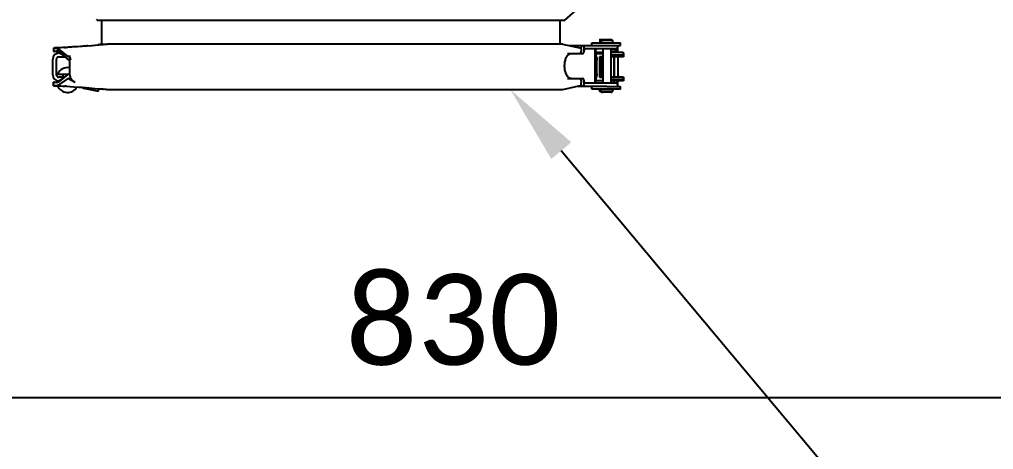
# Model space of a CAD drawing. Header units: millimetres. Extents: x 6781 to 13993, y -7973 to 4183.
# Drawn here: x 10417.9 to 10847.1, y -2096.3 to -1906.8 of the extents above; entities that cross this region are included whole.
import ezdxf
from ezdxf import colors
from ezdxf.entities.mleader import LeaderData, LeaderLine
from ezdxf.math import Vec2, Vec3

# ---------------------------------------------------------------- set-up
doc = ezdxf.new("R2010")
doc.units = ezdxf.units.MM
doc.header["$LTSCALE"] = 307.34
doc.header["$PDMODE"] = 3
doc.header["$PDSIZE"] = 8
doc.layers.get('0').update_dxf_attribs({"linetype": 'CONTINUOUS'})
doc.layers.get('Defpoints').update_dxf_attribs({"linetype": 'CONTINUOUS'})
doc.styles.get("Standard").update_dxf_attribs({"font": 'calibri.ttf'})
doc.dimstyles.new('DIMSTYLE_1', dxfattribs={"dimtxt": 40, "dimasz": 35, "dimexe": 1.5, "dimexo": 1, "dimgap": 1, "dimtad": 1, "dimdsep": 46, "dimtxsty": 'Standard', "dimblk": '_FILLED', "dimblk1": '_FILLED', "dimblk2": '_FILLED', "dimcen": 0.09, "dimazin": 2, "dimtp": 0.01, "dimtm": 0.01, "dimtfac": 1, "dimtofl": 0, "dimtmove": 0, "dimatfit": 3, "dimldrblk": '_FILLED', "dimfxl": 1, "dimtolj": 1, "dimarcsym": 0})

# ---------------------------------------------------------------- blocks, each defined once
blk = doc.blocks.new('_FILLED')
at = {"color": 0, "linetype": 'ByBlock'}
blk.add_solid([(0, 0), (-1, 0.214), (-1, -0.214)], dxfattribs=at)
blk = doc.blocks.new('*D915')
at = {"color": 0, "linetype": 'Continuous', "lineweight": -2}
for p, q in [((10142.65, -1667.4), (10142.65, -2074.83)), ((10972.65, -1772.77), (10972.65, -2074.83)), ((10177.65, -2073.33), (10937.65, -2073.33))]:
    blk.add_line(p, q, dxfattribs=at)
at = {"layer": 'Defpoints', "color": 0}
for p in [(10142.65, -1666.4), (10972.65, -1771.77), (10972.65, -2073.33)]:
    blk.add_point(p, dxfattribs=at)
at = {"color": 0, "linetype": 'ByBlock', "lineweight": -2, "xscale": 35, "yscale": 35, "zscale": 35, "rotation": 180}
blk.add_blockref('_FILLED', (10142.65, -2073.33), dxfattribs=at)
at = {"color": 0, "linetype": 'ByBlock', "lineweight": -2, "xscale": 35, "yscale": 35, "zscale": 35}
blk.add_blockref('_FILLED', (10972.65, -2073.33), dxfattribs=at)
at = {"color": 0, "lineweight": 25, "insert": (10609.02, -2019), "char_height": 40, "attachment_point": 2, "line_spacing_factor": 0.9}
blk.add_mtext('\\A1;\\A1;830', dxfattribs=at)

msp = doc.modelspace()

# ---------------------------------------------------------------- linework, layer by layer
at = {"color": 0, "linetype": 'Continuous', "lineweight": 25}
for p, q in [((10658.17671, -1907.11222), (10680.90411, -1887.11222)), ((10452.12226, -1907.11222), (10451.7531, -1906.78735)), ((10452.12226, -1907.11222), (10658.17685, -1907.11222)), ((10454.14937, -1917.8234), (10454.14937, -1907.11222)), ((10656.14937, -1917.59959), (10656.14937, -1907.11222)), ((10444.72574, -1918.68871), (10440.87502, -1918.94714)), ((10443.49384, -1918.77235), (10441.42674, -1918.91053)), ((10445.30803, -1918.64976), (10443.49384, -1918.77235)), ((10445.30792, -1918.64825), (10444.9408, -1918.67404)), ((10445.8908, -1918.60414), (10445.30792, -1918.64825)), ((10446.03947, -1918.59741), (10445.40773, -1918.64291)), ((10448.02082, -1918.42383), (10454.38881, -1917.7951)), ((10448.54944, -1918.35575), (10452.4313, -1917.94055)), ((10454.10563, -1917.8209), (10453.82986, -1917.85029)), ((10657.14389, -1917.59959), (10456.58204, -1917.59959)), ((10657.14389, -1917.59959), (10665.43002, -1919.42365)), ((10660.13088, -1918.25713), (10682.72, -1918.25713)), ((10666.34321, -1918.26857), (10681.39041, -1918.26857)), ((10666.79977, -1920.26857), (10666.79977, -1918.26857)), ((10670.08505, -1918.25713), (10670.08505, -1917.05713)), ((10670.08551, -1917.05713), (10682.72, -1917.05713)), ((10673.58505, -1915.70713), (10673.58505, -1916.80713)), ((10673.63505, -1915.65713), (10678.53505, -1915.65713)), ((10674.22, -1916.85713), (10673.63505, -1916.85713)), ((10674.22, -1915.90713), (10674.22, -1917.00713)), ((10674.27, -1915.85713), (10679.17, -1915.85713)), ((10674.97, -1918.25713), (10674.97, -1918.26857)), ((10678.47, -1918.25713), (10678.47, -1918.26857)), ((10678.58505, -1915.70713), (10678.58505, -1915.85713)), ((10679.22, -1915.90713), (10679.22, -1917.00713)), ((10681.39041, -1918.26857), (10681.39041, -1919.76857)), ((10682.72, -1918.25713), (10682.72, -1917.05713)), ((10432.93456, -1920.95127), (10432.93456, -1919.35127)), ((10433.24626, -1919.36222), (10434.27505, -1919.36222)), ((10434.22598, -1920.96222), (10433.24626, -1920.96222)), ((10435.14102, -1921.66222), (10435.78913, -1921.66222)), ((10435.27943, -1921.40179), (10435.67063, -1921.66222)), ((10435.29704, -1920.72534), (10439.95054, -1924.86222)), ((10435.3678, -1919.97495), (10439.00856, -1922.95459)), ((10435.41605, -1921.43901), (10437.50714, -1922.69008)), ((10437.74568, -1919.15249), (10438.47557, -1919.10502)), ((10438.47558, -1919.10501), (10439.16072, -1919.06015)), ((10440.87502, -1918.94714), (10439.16072, -1919.06015)), ((10659.33114, -1921.76857), (10666.11366, -1921.76857)), ((10665.43002, -1919.76857), (10665.43002, -1919.26857)), ((10681.39041, -1919.76857), (10667.53106, -1919.76857)), ((10671.60638, -1934.26857), (10671.60638, -1920.26857)), ((10671.60638, -1921.78149), (10674.97, -1921.78149)), ((10671.72099, -1920.96299), (10671.72099, -1921.78149)), ((10671.77921, -1921.25713), (10674.97, -1921.25713)), ((10672.04773, -1922.92129), (10672.04773, -1921.78149)), ((10674.97, -1919.76857), (10674.97, -1934.76857)), ((10678.47, -1919.76857), (10678.47, -1934.76857)), ((10678.47, -1919.85713), (10680.45441, -1919.85713)), ((10680.45441, -1921.05713), (10678.47, -1921.05713)), ((10678.47, -1921.25713), (10683.89479, -1921.25713)), ((10683.89479, -1922.45713), (10678.47, -1922.45713)), ((10679.75441, -1921.10713), (10679.75441, -1921.25713)), ((10680.50441, -1919.90713), (10680.50441, -1921.00713)), ((10681.51652, -1919.64426), (10681.51476, -1919.45012)), ((10683.89526, -1921.25713), (10683.89526, -1922.45713)), ((10683.89526, -1921.78149), (10684.00441, -1921.78149)), ((10684.00441, -1921.78149), (10684.00441, -1923.28149)), ((10432.54102, -1931.26222), (10432.54102, -1924.26222)), ((10434.14102, -1931.26222), (10434.14102, -1924.26222)), ((10435.14102, -1923.26222), (10438.15073, -1923.26222)), ((10439.95054, -1924.86222), (10437.95408, -1923.26222)), ((10438.07411, -1923.26222), (10438.37917, -1923.4653)), ((10439.95054, -1924.65396), (10439.95054, -1930.67048)), ((10672.39082, -1930.67048), (10672.39082, -1924.65396)), ((10674.97, -1923.28149), (10673.56848, -1923.28149)), ((10673.56848, -1923.28149), (10673.56848, -1932.28149)), ((10674.33505, -1923.28149), (10674.33505, -1932.05713)), ((10684.00441, -1923.28149), (10678.47, -1923.28149)), ((10679.75441, -1923.28149), (10679.75441, -1932.05713)), ((10680.17258, -1932.05713), (10680.17258, -1923.28149)), ((10681.73943, -1931.66822), (10681.73943, -1923.28149)), ((10439.32665, -1930.96222), (10434.66269, -1930.96222)), ((10439.95054, -1930.46222), (10435.29704, -1934.19162)), ((10437.06248, -1932.26222), (10437.06248, -1930.96222)), ((10432.92347, -1935.97311), (10432.92347, -1934.37311)), ((10433.23517, -1934.36222), (10434.26949, -1934.36222)), ((10434.25353, -1935.96222), (10433.23517, -1935.96222)), ((10433.26217, -1935.99168), (10434.15198, -1936.0146)), ((10437.70452, -1932.26222), (10435.14102, -1932.26222)), ((10435.3702, -1933.86222), (10435.14102, -1933.86222)), ((10435.27943, -1933.92265), (10437.10279, -1932.70883)), ((10435.44083, -1935.40414), (10439.14907, -1932.88567)), ((10665.60887, -1935.86142), (10657.14389, -1937.72485)), ((10659.33114, -1932.76857), (10666.11366, -1932.76857)), ((10665.43002, -1935.26857), (10665.43002, -1934.76857)), ((10666.79977, -1936.26857), (10666.79977, -1934.26857)), ((10667.53106, -1934.76857), (10681.39041, -1934.76857)), ((10674.97, -1933.78149), (10671.60638, -1933.78149)), ((10671.66695, -1934.50112), (10671.66695, -1933.78149)), ((10672.04773, -1933.78149), (10672.04773, -1932.40316)), ((10673.56848, -1932.05713), (10674.97, -1932.05713)), ((10673.56848, -1932.28149), (10674.97, -1932.28149)), ((10678.47, -1932.05713), (10683.89479, -1932.05713)), ((10683.89479, -1933.25713), (10678.47, -1933.25713)), ((10684.00441, -1933.78149), (10678.47, -1933.78149)), ((10679.75441, -1933.78149), (10679.75441, -1934.76857)), ((10681.39041, -1934.76857), (10681.39041, -1936.25713)), ((10683.89526, -1932.05713), (10683.89526, -1933.25713)), ((10683.89526, -1932.28149), (10684.00441, -1932.28149)), ((10684.00441, -1932.28149), (10684.00441, -1933.78149)), ((10436.05667, -1936.08571), (10437.00858, -1936.13253)), ((10437.00858, -1936.13253), (10437.96021, -1936.18686)), ((10438.21947, -1936.20268), (10437.8989, -1936.18176)), ((10438.58079, -1936.22631), (10437.96021, -1936.18686)), ((10438.58078, -1936.22631), (10440.1642, -1936.33045)), ((10440.1642, -1936.33045), (10441.83034, -1936.44105)), ((10441.83034, -1936.44105), (10443.85282, -1936.5767)), ((10443.85282, -1936.5767), (10444.80811, -1936.6413)), ((10446.79823, -1937.20932), (10452.65823, -1938.41636)), ((10447.77343, -1936.88863), (10448.54944, -1936.96868)), ((10448.54944, -1936.96868), (10452.4313, -1937.38388)), ((10452.65823, -1938.41636), (10452.65823, -1937.40785)), ((10657.14389, -1937.72485), (10456.57645, -1937.72485)), ((10666.21169, -1936.25713), (10663.8113, -1936.25713)), ((10676.7947, -1936.26857), (10666.34321, -1936.26857)), ((10670.08505, -1937.45713), (10670.08505, -1936.26857)), ((10682.72, -1937.45713), (10670.08551, -1937.45713)), ((10673.33505, -1937.65713), (10673.33505, -1937.50713)), ((10673.97, -1937.85713), (10673.97, -1937.70713)), ((10674.02, -1937.65713), (10679.42, -1937.65713)), ((10674.37051, -1938.65713), (10674.33505, -1938.65713)), ((10674.97, -1937.45713), (10674.97, -1937.60713)), ((10678.47, -1938.85713), (10674.97, -1938.85713)), ((10676.7947, -1936.25713), (10682.72, -1936.25713)), ((10678.47, -1937.45713), (10678.47, -1937.60713)), ((10678.83505, -1937.65713), (10678.83505, -1937.50713)), ((10679.47, -1937.85713), (10679.47, -1937.70713)), ((10682.72, -1937.45713), (10682.72, -1936.25713))]:
    msp.add_line(p, q, dxfattribs=at)
for points in [[(10448.02082, -1918.42383), (10447.55214, -1918.46891), (10447.03728, -1918.51562), (10446.53295, -1918.55844), (10446.03947, -1918.59741)], [(10437.00858, -1919.1919), (10436.05667, -1919.23872), (10435.10446, -1919.27804), (10434.15198, -1919.30984), (10433.27708, -1919.33243)], [(10438.47558, -1919.10501), (10437.96021, -1919.13758), (10437.00858, -1919.1919)], [(10681.51486, -1919.45011), (10681.51112, -1919.36218), (10681.49694, -1919.2504), (10681.47251, -1919.14109), (10681.43826, -1919.03521), (10681.39411, -1918.93248), (10681.39041, -1918.9257)], [(10681.57824, -1921.24633), (10681.57078, -1921.13211), (10681.56362, -1921.01388), (10681.5568, -1920.8918), (10681.55036, -1920.76601), (10681.54433, -1920.63662), (10681.53874, -1920.50382), (10681.53363, -1920.36774), (10681.52904, -1920.22854), (10681.52499, -1920.08641), (10681.52153, -1919.94153), (10681.51869, -1919.79407), (10681.51652, -1919.64426)], [(10434.15198, -1936.0146), (10435.10446, -1936.0464), (10436.05667, -1936.08571)], [(10681.39041, -1935.58856), (10681.39411, -1935.58177), (10681.43826, -1935.47904), (10681.47251, -1935.37317), (10681.49694, -1935.26385), (10681.51112, -1935.15207), (10681.51486, -1935.06415)], [(10681.51476, -1935.06413), (10681.5165, -1934.87096), (10681.51867, -1934.72165), (10681.52148, -1934.5748), (10681.52492, -1934.43056), (10681.52893, -1934.28912), (10681.53349, -1934.15067), (10681.53855, -1934.01534), (10681.54408, -1933.88329), (10681.5488, -1933.78149)], [(10444.9408, -1936.6504), (10445.29488, -1936.67521), (10445.8908, -1936.7203), (10446.50262, -1936.77081), (10447.13036, -1936.82689), (10447.77343, -1936.88863)]]:
    msp.add_lwpolyline(points, dxfattribs=at)
for centre, radius, start, end in [((10446.65388, -1917.24448), 1.31488, 277.0731268, 277.4481422), ((10451.03084, -1951.9002), 33.61811, 96.0638003, 96.525732), ((10455.45301, -1942.63997), 24.87761, 94.1129308, 94.6552137), ((10455.16998, -1938.69903), 20.92652, 93.4856485, 94.113902), ((10454.97876, -1935.55741), 17.77908, 92.7658548, 93.4861165), ((10673.63505, -1915.70713), 0.05, 90, 180), ((10673.63505, -1916.80713), 0.05, 180, 270), ((10674.27, -1915.90713), 0.05, 90, 180), ((10674.27, -1917.00713), 0.05, 180, 270), ((10678.53505, -1915.70713), 0.05, 0, 90), ((10679.17, -1915.90713), 0.05, 0, 90), ((10679.17, -1917.00713), 0.05, 270, 0), ((10435.14102, -1924.26222), 2.6, 90, 180), ((10434.21368, -1908.3984), 12.56383, 270.0561123, 271.0615159), ((10434.27302, -1910.08597), 9.27625, 270.0125496, 270.4766076), ((10435.59593, -1920.73846), 0.72547, 228.7057459, 230.39385), ((10435.67807, -1920.63921), 0.85429, 230.3928061, 231.8502362), ((10437.564, -1917.28749), 3.47071, 227.9202114, 230.744064), ((10705.31661, -1919.20793), 33.64972, 181.3804404, 181.627674), ((10681.2672, -1920.07924), 9.58387, 184.8447206, 185.290866), ((10676.50996, -1920.52301), 4.80598, 185.2526454, 185.977211), ((10679.80441, -1921.10713), 0.05, 90, 180), ((10680.45441, -1919.90713), 0.05, 0, 90), ((10680.45441, -1921.00713), 0.05, 270, 0), ((10435.14102, -1924.26222), 1, 90, 180), ((10422.37189, -1924.72295), 17.57879, 0.2248629, 0.9083518), ((10435.14102, -1931.26222), 2.6, 180, 270), ((10435.14102, -1931.26222), 1, 180, 270), ((10439.06248, -1932.68889), 4.72667, 79.1684925, 158.573754), ((10444.13159, -1930.68271), 4.18106, 179.832413, 182.1572192), ((10444.47965, -1930.66415), 4.52958, 182.2260342, 199.381314), ((10436.16788, -1938.70595), 4.54098, 109.4566858, 111.2987699), ((10436.65881, -1940.08888), 6.00846, 107.9415017, 109.4781416), ((10439.06248, -1934.23629), 4.72667, 202.3415854, 330.9369432), ((10439.06248, -1934.23555), 4.72667, 202.3514238, 330.9269676), ((10436.97433, -1941.05432), 7.02415, 107.2644028, 107.9641868), ((10696.68369, -1935.14188), 25.01559, 178.0050955, 178.569022), ((10447.72625, -1932.70391), 4.6, 239.9398479, 258.3609952), ((10673.38505, -1937.50713), 0.05, 90, 180), ((10674.33505, -1937.65713), 1, 180, 270), ((10674.02, -1937.70713), 0.05, 90, 180), ((10674.97, -1937.85713), 1, 180, 270), ((10674.92, -1937.60713), 0.05, 270, 0), ((10678.52, -1937.60713), 0.05, 180, 270), ((10678.47, -1937.85713), 1, 270, 0), ((10678.78505, -1937.50713), 0.05, 0, 90), ((10679.42, -1937.70713), 0.05, 0, 90)]:
    msp.add_arc(centre, radius, start, end, dxfattribs=at)
for points in [[(10453.43395, -1917.84443), (10453.09931, -1917.87163), (10452.76514, -1917.90485), (10452.4313, -1917.94055)], [(10454.10575, -1917.82176), (10454.19985, -1917.81053), (10454.29424, -1917.80133), (10454.38881, -1917.7951)], [(10454.38881, -1917.7951), (10454.44359, -1917.79286), (10454.49839, -1917.79054), (10454.55321, -1917.78984)], [(10454.93698, -1917.75821), (10454.81027, -1917.77609), (10454.68225, -1917.78559), (10454.55434, -1917.7893)], [(10433.24626, -1919.36222), (10433.17462, -1919.36222), (10433.10296, -1919.36162), (10433.03135, -1919.35958)], [(10435.15293, -1920.63404), (10435.07909, -1920.61441), (10435.00486, -1920.59557), (10434.9328, -1920.57019)], [(10435.15293, -1920.63404), (10435.20789, -1920.64865), (10435.25454, -1920.68755), (10435.29704, -1920.72534)], [(10435.1797, -1921.28565), (10435.2571, -1921.34015), (10435.33567, -1921.39425), (10435.42068, -1921.43588)], [(10439.87355, -1922.66318), (10439.90165, -1923.25674), (10439.93912, -1923.85012), (10439.94847, -1924.44427)], [(10671.61033, -1922.08993), (10672.10831, -1922.83167), (10672.39082, -1923.76056), (10672.39082, -1924.65396)], [(10672.39082, -1930.67048), (10672.39082, -1931.56387), (10672.10831, -1932.49277), (10671.61033, -1933.23451)], [(10681.73943, -1931.66822), (10681.73985, -1931.79827), (10681.72621, -1931.92834), (10681.70811, -1932.05713)], [(10434.29334, -1934.57384), (10434.3666, -1934.53715), (10434.44214, -1934.50496), (10434.51845, -1934.47513)], [(10434.88969, -1934.34664), (10434.98392, -1934.31735), (10435.07866, -1934.2892), (10435.17485, -1934.26722)], [(10435.27943, -1933.92265), (10435.22372, -1933.95974), (10435.16744, -1933.99673), (10435.11718, -1934.04092)], [(10435.24692, -1935.54559), (10435.31031, -1935.49609), (10435.37421, -1935.44626), (10435.44432, -1935.40687)], [(10681.34958, -1934.03664), (10681.36037, -1933.95043), (10681.37756, -1933.86473), (10681.40169, -1933.78127)], [(10454.5477, -1937.53979), (10454.68694, -1937.54225), (10454.82641, -1937.55145), (10454.96432, -1937.57078)]]:
    msp.add_open_spline(points, degree=3, dxfattribs=at)
for points, knots in [([(10454.93698, -1917.75821), (10455.11021, -1917.73376), (10455.65625, -1917.66252), (10456.20593, -1917.59959), (10456.58204, -1917.59959)], [0, 0, 0, 0, 0.317473388, 1, 1, 1, 1]), ([(10665.43002, -1919.26857), (10665.43002, -1919.01627), (10665.57344, -1918.62156), (10665.97996, -1918.32283), (10666.22419, -1918.26857), (10666.34321, -1918.26857)], [0, 0, 0, 0, 0.511168045, 0.75886967, 1, 1, 1, 1]), ([(10432.93844, -1919.35324), (10432.93745, -1919.35299), (10432.93616, -1919.35267), (10432.93456, -1919.3517), (10432.93456, -1919.35123)], [0, 0, 0, 0, 0.6873926, 1, 1, 1, 1]), ([(10432.93456, -1920.95124), (10432.93457, -1920.97751), (10433.10279, -1920.93109), (10433.1685, -1920.96222), (10433.24626, -1920.96222)], [0, 0, 0, 0, 0.252538473, 1, 1, 1, 1]), ([(10433.03135, -1919.35958), (10433.01071, -1919.35899), (10432.97982, -1919.35746), (10432.94853, -1919.35583), (10432.93844, -1919.35324)], [0, 0, 0, 0, 0.664741461, 1, 1, 1, 1]), ([(10434.92662, -1920.57031), (10434.86256, -1920.55115), (10434.64788, -1920.48362), (10434.43548, -1920.40597), (10434.29329, -1920.33639)], [0, 0, 0, 0, 0.296958915, 1, 1, 1, 1]), ([(10434.35018, -1919.3619), (10434.49103, -1919.36076), (10434.81966, -1919.5189), (10435.08795, -1919.72678), (10435.2381, -1919.86365)], [0, 0, 0, 0, 0.409413396, 1, 1, 1, 1]), ([(10435.17969, -1921.28569), (10435.11201, -1921.23804), (10434.8901, -1921.09257), (10434.63265, -1920.95682), (10434.44643, -1920.96007)], [0, 0, 0, 0, 0.307688305, 1, 1, 1, 1]), ([(10435.27943, -1921.40179), (10435.2573, -1921.38706), (10435.21351, -1921.35791), (10435.17081, -1921.32711), (10435.15036, -1921.31103)], [0, 0, 0, 0, 0.505390047, 1, 1, 1, 1]), ([(10439.00856, -1922.95459), (10439.06671, -1923.002), (10439.27084, -1923.07631), (10439.57481, -1922.89225), (10439.77025, -1922.74452), (10439.87355, -1922.66318)], [0, 0, 0, 0, 0.229308253, 0.598118366, 1, 1, 1, 1]), ([(10439.87355, -1922.66318), (10439.90869, -1922.85436), (10440.03038, -1923.52897), (10440.21381, -1924.19344), (10440.38496, -1924.65396)], [0, 0, 0, 0, 0.283498019, 1, 1, 1, 1]), ([(10660.89917, -1932.76857), (10660.59359, -1932.76857), (10660.10289, -1932.57026), (10659.58602, -1932.09399), (10659.039, -1931.36846), (10658.50394, -1930.15055), (10658.14466, -1928.43818), (10658.10152, -1926.58135), (10658.38213, -1924.80833), (10658.93278, -1923.32736), (10659.49632, -1922.52604), (10659.81265, -1922.24309)], [0, 0, 0, 0, 0.076137355, 0.122217524, 0.175070486, 0.301186284, 0.449846408, 0.60864116, 0.761401768, 0.89425547, 1, 1, 1, 1]), ([(10659.81265, -1922.24309), (10659.97267, -1922.09995), (10660.30764, -1921.86472), (10660.71189, -1921.76857), (10660.89917, -1921.76857)], [0, 0, 0, 0, 0.534109147, 1, 1, 1, 1]), ([(10665.43002, -1919.76857), (10665.43002, -1920.02459), (10665.39993, -1920.50283), (10665.28721, -1921.0617), (10665.14155, -1921.42089), (10665.00963, -1921.64558), (10664.84764, -1921.76857), (10664.74577, -1921.76857)], [0, 0, 0, 0, 0.344884736, 0.643574389, 0.764351846, 0.86277722, 1, 1, 1, 1]), ([(10666.11366, -1921.76857), (10666.21573, -1921.76857), (10666.3781, -1921.64571), (10666.51046, -1921.4209), (10666.65651, -1921.06173), (10666.76955, -1920.50284), (10666.79977, -1920.02458), (10666.79977, -1919.76857)], [0, 0, 0, 0, 0.13743415, 0.235899664, 0.356677585, 0.655276389, 1, 1, 1, 1]), ([(10667.53106, -1919.76857), (10667.38018, -1919.76857), (10667.14236, -1919.81826), (10666.87653, -1920.00777), (10666.79977, -1920.17897), (10666.79977, -1920.26857)], [0, 0, 0, 0, 0.469634642, 0.721115476, 1, 1, 1, 1]), ([(10671.60638, -1920.26857), (10671.60638, -1920.13865), (10671.7242, -1919.86925), (10671.99523, -1919.76857), (10672.12517, -1919.76857)], [0, 0, 0, 0, 0.499972022, 1, 1, 1, 1]), ([(10671.68047, -1920.16374), (10671.68248, -1920.23324), (10671.69151, -1920.47503), (10671.70307, -1920.71683), (10671.71757, -1920.88865)], [0, 0, 0, 0, 0.287386792, 1, 1, 1, 1]), ([(10671.73011, -1921.02347), (10671.73624, -1921.08185), (10671.75369, -1921.13763), (10671.75783, -1921.25713), (10671.77921, -1921.25713)], [0, 0, 0, 0, 0.732983969, 1, 1, 1, 1]), ([(10433.23517, -1934.36222), (10433.15741, -1934.36222), (10433.09171, -1934.39341), (10432.92347, -1934.34687), (10432.92347, -1934.37314)], [0, 0, 0, 0, 0.747473184, 1, 1, 1, 1]), ([(10432.92347, -1935.97313), (10432.92347, -1935.94686), (10433.09171, -1935.99341), (10433.15741, -1935.96222), (10433.23517, -1935.96222)], [0, 0, 0, 0, 0.252526812, 1, 1, 1, 1]), ([(10434.25353, -1935.96222), (10434.27405, -1935.96222), (10434.31986, -1935.96224), (10434.36566, -1935.96299), (10434.39094, -1935.96359)], [0, 0, 0, 0, 0.44799322, 1, 1, 1, 1]), ([(10434.43403, -1934.36348), (10434.40482, -1934.36307), (10434.35302, -1934.36241), (10434.30119, -1934.36215), (10434.2786, -1934.36283)], [0, 0, 0, 0, 0.563722234, 1, 1, 1, 1]), ([(10435.24706, -1935.54501), (10435.16933, -1935.60668), (10434.91094, -1935.78971), (10434.60719, -1935.96596), (10434.38491, -1935.96312)], [0, 0, 0, 0, 0.308623275, 1, 1, 1, 1]), ([(10434.43403, -1934.36348), (10434.4434, -1934.36361), (10434.46251, -1934.36316), (10434.48154, -1934.36141), (10434.49118, -1934.36022)], [0, 0, 0, 0, 0.491083811, 1, 1, 1, 1]), ([(10434.49118, -1934.36022), (10434.53741, -1934.35456), (10434.76618, -1934.29179), (10434.96335, -1934.15286), (10435.11401, -1934.03956)], [0, 0, 0, 0, 0.198099551, 1, 1, 1, 1]), ([(10435.29704, -1934.19162), (10435.27665, -1934.20796), (10435.23639, -1934.23798), (10435.19054, -1934.2603), (10435.16731, -1934.26654)], [0, 0, 0, 0, 0.520748289, 1, 1, 1, 1]), ([(10442.45723, -1934.59962), (10442.1692, -1934.45301), (10441.6035, -1934.14983), (10440.75295, -1933.63136), (10440.05742, -1933.16373), (10439.38225, -1932.72932), (10439.14912, -1932.88564)], [0, 0, 0, 0, 0.258403263, 0.517414348, 0.775587913, 1, 1, 1, 1]), ([(10442.45725, -1934.59959), (10442.21889, -1934.47822), (10441.26112, -1933.90503), (10440.48932, -1932.96961), (10440.20676, -1932.16731)], [0, 0, 0, 0, 0.239227544, 1, 1, 1, 1]), ([(10664.74577, -1932.76857), (10664.78591, -1932.76857), (10664.90087, -1932.79956), (10665.05732, -1932.95869), (10665.13758, -1933.11453), (10665.17694, -1933.20706)], [0, 0, 0, 0, 0.186876491, 0.531821683, 1, 1, 1, 1]), ([(10665.17694, -1933.20706), (10665.27084, -1933.42778), (10665.39308, -1933.9494), (10665.43002, -1934.47884), (10665.43002, -1934.76857)], [0, 0, 0, 0, 0.45292766, 1, 1, 1, 1]), ([(10666.34321, -1936.26857), (10666.22419, -1936.26857), (10665.97995, -1936.21429), (10665.57344, -1935.91556), (10665.43002, -1935.52086), (10665.43002, -1935.26857)], [0, 0, 0, 0, 0.241135636, 0.488839921, 1, 1, 1, 1]), ([(10666.79977, -1934.76857), (10666.79977, -1934.51255), (10666.76958, -1934.03428), (10666.65651, -1933.47539), (10666.51045, -1933.11622), (10666.37808, -1932.89142), (10666.21572, -1932.76857), (10666.11366, -1932.76857)], [0, 0, 0, 0, 0.344728324, 0.643330212, 0.764108363, 0.862572386, 1, 1, 1, 1]), ([(10666.79977, -1934.26857), (10666.79977, -1934.35816), (10666.87653, -1934.52936), (10667.14236, -1934.71887), (10667.38018, -1934.76857), (10667.53106, -1934.76857)], [0, 0, 0, 0, 0.278879975, 0.530366352, 1, 1, 1, 1]), ([(10672.12517, -1934.76857), (10671.99524, -1934.76857), (10671.72421, -1934.66788), (10671.60638, -1934.39849), (10671.60638, -1934.26857)], [0, 0, 0, 0, 0.500017538, 1, 1, 1, 1]), ([(10671.70669, -1933.78011), (10671.70433, -1933.817), (10671.69467, -1933.98056), (10671.68769, -1934.14427), (10671.68326, -1934.27107)], [0, 0, 0, 0, 0.225608428, 1, 1, 1, 1]), ([(10680.98927, -1933.78153), (10681.02216, -1933.80419), (10681.1431, -1933.88803), (10681.26346, -1933.97276), (10681.34958, -1934.03664)], [0, 0, 0, 0, 0.271415729, 1, 1, 1, 1]), ([(10454.54771, -1937.53979), (10454.38714, -1937.53695), (10453.67996, -1937.51023), (10452.97513, -1937.44205), (10452.4313, -1937.38388)], [0, 0, 0, 0, 0.226976434, 1, 1, 1, 1]), ([(10456.57645, -1937.72485), (10456.47849, -1937.72485), (10455.93857, -1937.70228), (10455.40214, -1937.63215), (10454.96432, -1937.57078)], [0, 0, 0, 0, 0.181379083, 1, 1, 1, 1])]:
    msp.add_open_spline(points, degree=3, knots=knots, dxfattribs=at)

# ---------------------------------------------------------------- dimensions: what is measured, and where the dimension line sits
dim = msp.add_linear_dim(base=(10972.65048, -2073.33152), p1=(10142.64937, -1666.39793), p2=(10972.65048, -1771.77154), text='\\A1;830', dimstyle='DIMSTYLE_1', override={"dimtxsty": 'Standard'}, dxfattribs=at)
dim.commit()
dim.dimension.update_dxf_attribs({"geometry": '*D915', "text_midpoint": (10609.01637, -2073.33152), "dimtype": 160})

# ---------------------------------------------------------------- leaders
ml = msp.add_multileader_mtext('Standard', dxfattribs=at)
ml.set_content(' CLOSE WITH A BLANK PLATE\\P (COME WITH SPARE)')
ml.set_leader_properties(linetype='ByLayer')
ml.build(insert=Vec2(0, 0))
ml.multileader.update_dxf_attribs({"text_right_attachment_type": 6, "arrow_head_size": 35})
ctx = ml.context
ctx.base_point, ctx.char_height, ctx.arrow_head_size, ctx.plane_origin = Vec3(10847.5585, -2183.29735), 40, 35, Vec3(10634.21238, -1937.72485)
ctx.right_attachment = 6
notes = []
notes.append((ctx, [(0, (1, 1, 0), (10839.5585, -2183.29735), (1, 0), 8, [(0, [(10634.21238, -1937.72485)], 0, [])])]))
ctx.mtext.insert, ctx.mtext.flow_direction = Vec3(10849.5585, -2157.78966), 5
for ctx, leaders in notes:
    for number, flags, end, landing, length, lines in leaders:
        leader = LeaderData()
        leader.index, (leader.has_last_leader_line, leader.has_dogleg_vector, leader.attachment_direction) = number, flags
        leader.last_leader_point, leader.dogleg_vector, leader.dogleg_length = Vec3(end), Vec3(landing), length
        for number, points, colour, breaks in lines:
            line = LeaderLine()
            line.index, line.vertices, line.color, line.breaks = number, Vec3.list(points), colors.encode_raw_color(colour), breaks
            leader.lines.append(line)
        ctx.leaders.append(leader)

doc.saveas('drawing.dxf')
